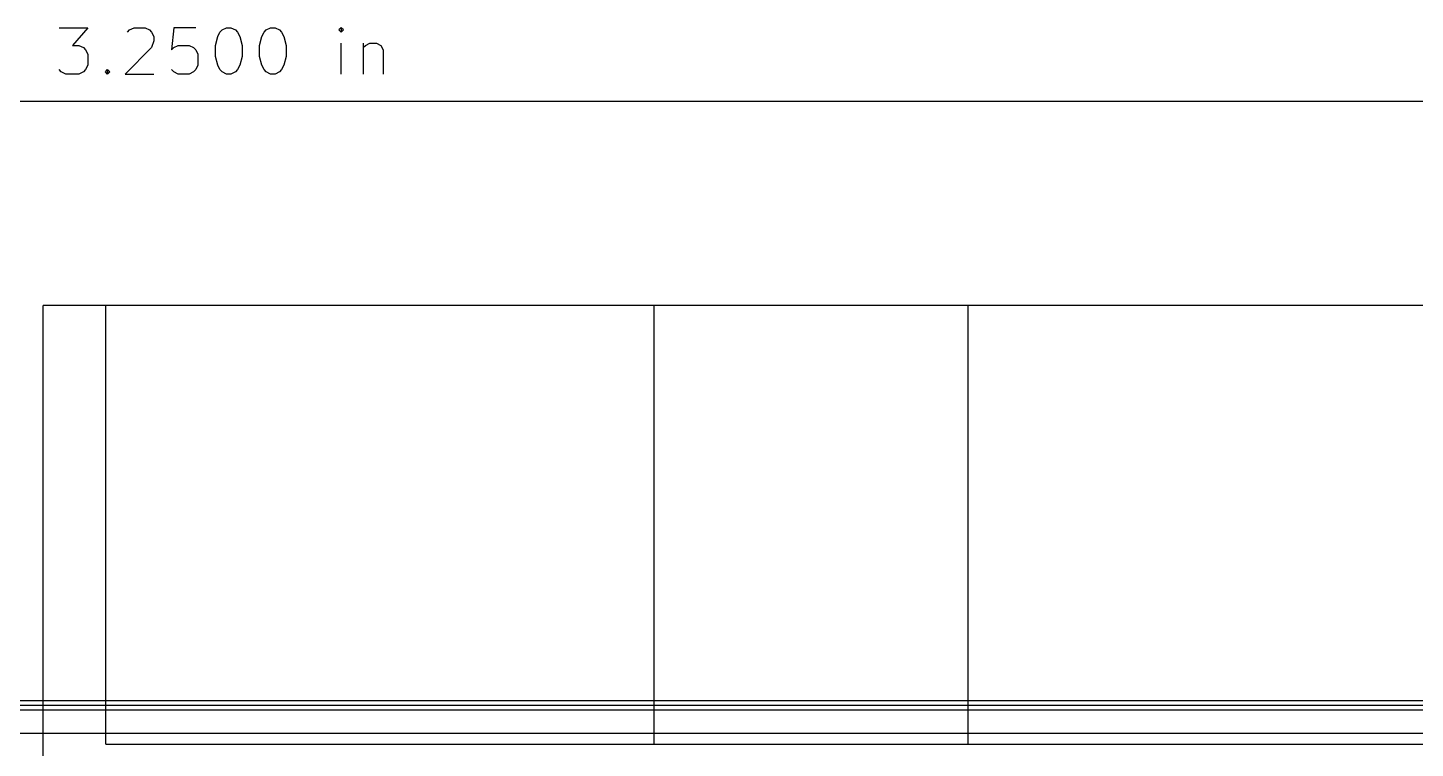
# Model space of a CAD drawing. Extents: x 10 to 410, y -287 to -10.
# Drawn here: x 200.67 to 223.15, y -113.09 to -101.42 of the extents above; entities that cross this region are included whole.
import ezdxf

# ---------------------------------------------------------------- set-up
doc = ezdxf.new("R2010")
doc.units = 0
doc.header["$MEASUREMENT"] = 0
doc.layers.add('Black', color=250, linetype='CONTINUOUS')
doc.layers.add('White', color=7, linetype='CONTINUOUS')

msp = doc.modelspace()

# ---------------------------------------------------------------- linework, layer by layer
at = {"layer": 'BLACK'}
for p, q in [((201.174, -101.42), (201.639, -101.42)), ((201.639, -101.42), (201.389, -101.705)), ((202.281, -101.491), (202.317, -101.455)), ((202.317, -101.455), (202.389, -101.42)), ((202.389, -101.42), (202.567, -101.42)), ((202.567, -101.42), (202.639, -101.455)), ((202.639, -101.455), (202.674, -101.491)), ((202.674, -101.491), (202.71, -101.562)), ((202.71, -101.634), (202.674, -101.741)), ((202.71, -101.562), (202.71, -101.634)), ((203.031, -101.42), (202.996, -101.777)), ((203.389, -101.42), (203.031, -101.42)), ((203.71, -101.705), (203.746, -101.562)), ((203.746, -101.562), (203.781, -101.491)), ((203.781, -101.491), (203.817, -101.455)), ((203.817, -101.455), (203.889, -101.42)), ((203.889, -101.42), (203.96, -101.42)), ((203.96, -101.42), (204.031, -101.455)), ((204.031, -101.455), (204.067, -101.491)), ((204.067, -101.491), (204.103, -101.562)), ((204.103, -101.562), (204.139, -101.705)), ((204.424, -101.705), (204.46, -101.562)), ((204.46, -101.562), (204.496, -101.491)), ((204.496, -101.491), (204.531, -101.455)), ((204.531, -101.455), (204.603, -101.42)), ((204.603, -101.42), (204.674, -101.42)), ((204.674, -101.42), (204.746, -101.455)), ((204.746, -101.455), (204.781, -101.491)), ((204.781, -101.491), (204.817, -101.562)), ((204.817, -101.562), (204.853, -101.705)), ((205.746, -101.42), (205.71, -101.455)), ((205.71, -101.455), (205.746, -101.491)), ((205.781, -101.455), (205.746, -101.42)), ((205.746, -101.42), (205.746, -101.491)), ((205.746, -101.491), (205.781, -101.455)), ((201.389, -101.705), (201.496, -101.705)), ((201.496, -101.705), (201.567, -101.741)), ((201.567, -101.741), (201.603, -101.777)), ((201.603, -101.777), (201.639, -101.848)), ((201.639, -101.848), (201.639, -102.027)), ((202.674, -101.741), (202.246, -102.17)), ((202.996, -101.777), (203.031, -101.741)), ((203.031, -101.741), (203.103, -101.705)), ((203.103, -101.705), (203.281, -101.705)), ((203.281, -101.705), (203.353, -101.741)), ((203.353, -101.741), (203.389, -101.777)), ((203.389, -101.777), (203.424, -101.848)), ((203.424, -101.848), (203.424, -102.027)), ((203.71, -101.884), (203.71, -101.705)), ((204.139, -101.705), (204.139, -101.884)), ((204.424, -101.884), (204.424, -101.705)), ((204.853, -101.705), (204.853, -101.884)), ((205.746, -102.17), (205.746, -101.67)), ((206.103, -101.67), (206.103, -102.17)), ((206.103, -101.741), (206.139, -101.705)), ((206.139, -101.705), (206.21, -101.67)), ((206.21, -101.67), (206.317, -101.67)), ((206.317, -101.67), (206.389, -101.705)), ((206.389, -101.705), (206.424, -101.777)), ((206.424, -101.777), (206.424, -102.17)), ((201.639, -102.027), (201.603, -102.098)), ((203.424, -102.027), (203.389, -102.098)), ((203.746, -102.027), (203.71, -101.884)), ((203.781, -102.098), (203.746, -102.027)), ((204.103, -102.027), (204.067, -102.098)), ((204.139, -101.884), (204.103, -102.027)), ((204.46, -102.027), (204.424, -101.884)), ((204.496, -102.098), (204.46, -102.027)), ((204.817, -102.027), (204.781, -102.098)), ((204.853, -101.884), (204.817, -102.027)), ((201.21, -102.134), (201.174, -102.098)), ((201.281, -102.17), (201.21, -102.134)), ((201.496, -102.17), (201.281, -102.17)), ((201.567, -102.134), (201.496, -102.17)), ((201.603, -102.098), (201.567, -102.134)), ((201.924, -102.134), (201.96, -102.098)), ((201.96, -102.17), (201.924, -102.134)), ((201.96, -102.098), (201.996, -102.134)), ((201.96, -102.098), (201.96, -102.17)), ((201.996, -102.134), (201.96, -102.17)), ((202.246, -102.17), (202.71, -102.17)), ((203.031, -102.134), (202.996, -102.098)), ((203.103, -102.17), (203.031, -102.134)), ((203.281, -102.17), (203.103, -102.17)), ((203.353, -102.134), (203.281, -102.17)), ((203.389, -102.098), (203.353, -102.134)), ((203.817, -102.134), (203.781, -102.098)), ((203.889, -102.17), (203.817, -102.134)), ((203.96, -102.17), (203.889, -102.17)), ((204.031, -102.134), (203.96, -102.17)), ((204.067, -102.098), (204.031, -102.134)), ((204.531, -102.134), (204.496, -102.098)), ((204.603, -102.17), (204.531, -102.134)), ((204.674, -102.17), (204.603, -102.17)), ((204.746, -102.134), (204.674, -102.17)), ((204.781, -102.098), (204.746, -102.134)), ((245.11, -102.616), (162.56, -102.616)), ((225.806, -105.918), (200.914, -105.918)), ((200.914, -115.951), (200.914, -105.918)), ((201.93, -113.03), (201.93, -105.918)), ((210.82, -113.03), (210.82, -105.918)), ((215.9, -105.918), (215.9, -113.03)), ((162.56, -112.32), (245.11, -112.32)), ((162.56, -112.395), (245.11, -112.395)), ((162.56, -112.395), (245.11, -112.395)), ((162.56, -112.395), (245.11, -112.395)), ((162.56, -112.395), (245.11, -112.395)), ((162.56, -112.395), (245.11, -112.395)), ((162.56, -112.395), (245.11, -112.395)), ((162.56, -112.395), (245.11, -112.395)), ((162.56, -112.47), (245.11, -112.47)), ((163.016, -112.851), (244.654, -112.851)), ((163.016, -112.851), (244.654, -112.851)), ((201.93, -113.03), (224.79, -113.03))]:
    msp.add_line(p, q, dxfattribs=at)
at = {"layer": 'WHITE'}
for p, q in [((162.56, -112.32), (245.11, -112.32)), ((162.56, -112.47), (245.11, -112.47))]:
    msp.add_line(p, q, dxfattribs=at)

doc.saveas('drawing.dxf')
